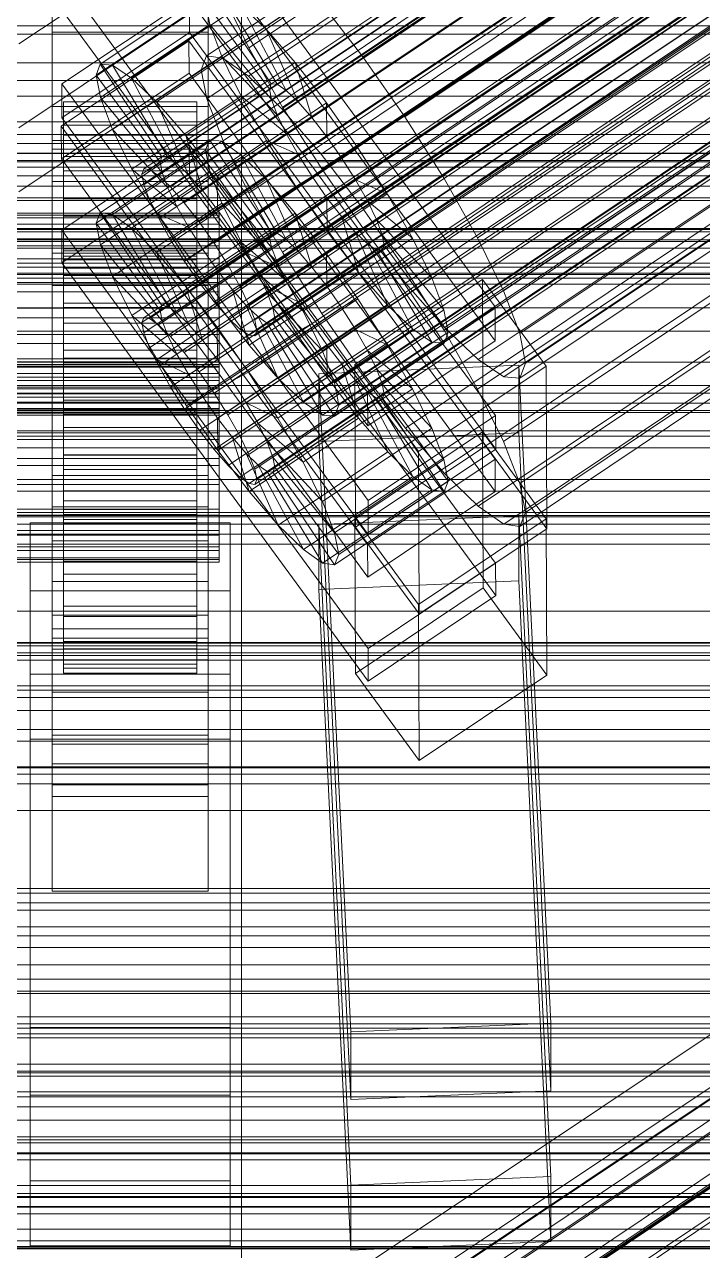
# Model space of a CAD drawing. Header units: millimetres. Extents: x -1970 to 59977, y -65068 to 6837.
# Drawn here: x 130.5 to 191.4, y -32932.8 to -32822.7 of the extents above; entities that cross this region are included whole.
import ezdxf

# ---------------------------------------------------------------- set-up
doc = ezdxf.new("R2010")
doc.units = ezdxf.units.MM
for name, color, linetype, lineweight in [('frontal_C01', 7, 'Continuous', 0), ('frontal_C01-mix', 7, 'Continuous', 0), ('frontal_C02', 7, 'Continuous', 0), ('frontal_C03', 7, 'Continuous', 0), ('frontal_C03-dry', 7, 'Continuous', 0), ('frontal_tolva', 7, 'Continuous', 0)]:
    doc.layers.add(name, color=color, linetype=linetype, lineweight=lineweight)

msp = doc.modelspace()

# ---------------------------------------------------------------- linework, layer by layer
at = {"layer": 'frontal_C01'}
for p, q in [((141.218, -32835.647), (355.017, -32692.969)), ((141.731, -32835.688), (355.53, -32693.01)), ((141.045, -32836.117), (354.844, -32693.439)), ((141.224, -32837.065), (355.022, -32694.387)), ((142.549, -32836.236), (356.348, -32693.558)), ((143.617, -32837.255), (357.415, -32694.577)), ((141.742, -32838.427), (355.541, -32695.749)), ((144.861, -32838.674), (358.659, -32695.996)), ((142.565, -32840.11), (356.363, -32697.432)), ((359.995, -32697.72), (146.196, -32840.398)), ((143.635, -32841.999), (357.434, -32699.322)), ((147.533, -32842.308), (361.332, -32699.631)), ((144.881, -32843.966), (358.68, -32701.289)), ((148.779, -32844.275), (362.578, -32701.598)), ((150.672, -32824.754), (334.981, -32701.756)), ((146.218, -32845.877), (360.017, -32703.199)), ((345.231, -32702.568), (160.922, -32825.566)), ((149.85, -32846.165), (363.648, -32703.487)), ((147.554, -32847.601), (361.352, -32704.923)), ((150.672, -32847.848), (364.471, -32705.17)), ((148.798, -32849.02), (362.596, -32706.342)), ((151.191, -32849.21), (364.989, -32706.532)), ((149.865, -32850.039), (363.664, -32707.361)), ((151.369, -32850.158), (365.168, -32707.48)), ((153.694, -32830.086), (338.003, -32707.088)), ((150.683, -32850.587), (364.482, -32707.909)), ((151.196, -32850.628), (364.995, -32707.95)), ((164.693, -32830.958), (349.002, -32707.96)), ((157.211, -32835.637), (341.52, -32712.639)), ((168.21, -32836.509), (352.519, -32713.511)), ((160.982, -32841.029), (345.291, -32718.031)), ((171.232, -32841.841), (355.541, -32718.843)), ((164.752, -32845.894), (349.061, -32722.895)), ((173.554, -32846.591), (357.863, -32723.593)), ((168.263, -32849.9), (352.572, -32726.902)), ((175.016, -32850.435), (359.326, -32727.437)), ((171.275, -32852.775), (355.584, -32729.777)), ((175.521, -32853.112), (359.83, -32730.113)), ((173.584, -32854.323), (357.893, -32731.324)), ((175.032, -32854.437), (359.341, -32731.439)), ((130, -32824.401), (228.298, -32758.802)), ((145.277, -32810.604), (172.809, -32848.048)), ((172.821, -32851.091), (145.289, -32813.648)), ((161.341, -32855.701), (133.809, -32818.257)), ((137.313, -32826.231), (147.143, -32819.671)), ((138.396, -32826.317), (148.226, -32819.757)), ((147.143, -32819.671), (152.686, -32827.994)), ((148.226, -32819.757), (153.199, -32828.034)), ((150.672, -32824.754), (148.35, -32820.004)), ((133, -32823.339), (133, -32820.295)), ((133, -32866.017), (133, -32820.295)), ((133.847, -32827.997), (145.315, -32820.344)), ((136.948, -32827.223), (146.777, -32820.663)), ((140.123, -32827.474), (149.953, -32820.915)), ((145.315, -32820.344), (145.327, -32823.388)), ((145.315, -32820.344), (172.847, -32857.788)), ((146.777, -32820.663), (152.513, -32828.464)), ((146.777, -32820.663), (147.155, -32822.665)), ((147, -32820.295), (147, -32823.339)), ((147, -32820.295), (147, -32866.017)), ((152.207, -32823.065), (149.953, -32820.915)), ((149.953, -32820.915), (154.017, -32828.583)), ((157.152, -32820.702), (160.922, -32825.566)), ((133.821, -32821.301), (161.353, -32858.745)), ((147, -32823.339), (133, -32823.339)), ((133, -32823.339), (133, -32869.061)), ((137.325, -32829.224), (147.155, -32822.665)), ((142.377, -32829.625), (152.207, -32823.065)), ((147, -32869.061), (147, -32823.339)), ((147.155, -32822.665), (152.692, -32829.412)), ((147.155, -32822.665), (148.249, -32825.54)), ((154.833, -32826.062), (152.207, -32823.065)), ((152.207, -32823.065), (155.085, -32829.602)), ((145.327, -32823.388), (133.859, -32831.041)), ((172.859, -32860.831), (145.327, -32823.388)), ((138.419, -32832.1), (148.249, -32825.54)), ((146.872, -32948.396), (331.181, -32825.398)), ((148.249, -32825.54), (153.21, -32830.774)), ((148.249, -32825.54), (149.985, -32829.093)), ((148.32, -32948.511), (332.629, -32825.513)), ((153.694, -32830.086), (150.672, -32824.754)), ((136.948, -32827.223), (137.313, -32826.231)), ((142.856, -32834.554), (137.313, -32826.231)), ((137.313, -32826.231), (138.396, -32826.317)), ((143.369, -32834.594), (138.396, -32826.317)), ((138.396, -32826.317), (140.123, -32827.474)), ((145.003, -32832.622), (154.833, -32826.062)), ((157.653, -32829.701), (154.833, -32826.062)), ((154.833, -32826.062), (156.329, -32831.021)), ((160.922, -32825.566), (164.693, -32830.958)), ((142.683, -32835.023), (136.948, -32827.223)), ((137.325, -32829.224), (136.948, -32827.223)), ((144.188, -32835.143), (140.123, -32827.474)), ((140.123, -32827.474), (142.377, -32829.625)), ((146.383, -32949.722), (330.692, -32826.724)), ((150.629, -32950.058), (334.938, -32827.06)), ((133.859, -32831.041), (133.847, -32827.997)), ((161.379, -32865.441), (133.847, -32827.997)), ((152.513, -32828.464), (142.683, -32835.023)), ((152.686, -32827.994), (142.856, -32834.554)), ((153.199, -32828.034), (143.369, -32834.594)), ((154.017, -32828.583), (144.188, -32835.143)), ((152.513, -32828.464), (152.686, -32827.994)), ((152.692, -32829.412), (152.513, -32828.464)), ((152.686, -32827.994), (153.199, -32828.034)), ((153.199, -32828.034), (154.017, -32828.583)), ((154.017, -32828.583), (155.085, -32829.602)), ((134, -32839.606), (134, -32829.617)), ((134, -32829.617), (134, -32830.03)), ((134, -32829.617), (146, -32829.617)), ((134, -32830.497), (134, -32829.617)), ((142.862, -32835.972), (137.325, -32829.224)), ((138.419, -32832.1), (137.325, -32829.224)), ((140.156, -32835.653), (149.985, -32829.093)), ((145.255, -32836.161), (142.377, -32829.625)), ((142.377, -32829.625), (145.003, -32832.622)), ((152.692, -32829.412), (142.862, -32835.972)), ((155.085, -32829.602), (145.255, -32836.161)), ((146, -32830.03), (146, -32829.617)), ((146, -32829.617), (146, -32839.606)), ((146, -32829.617), (146, -32830.497)), ((146.887, -32952.398), (331.197, -32829.4)), ((157.653, -32829.701), (147.823, -32836.261)), ((149.985, -32829.093), (154.033, -32832.457)), ((149.985, -32829.093), (152.246, -32833.082)), ((153.21, -32830.774), (152.692, -32829.412)), ((153.641, -32952.933), (337.95, -32829.935)), ((155.085, -32829.602), (156.329, -32831.021)), ((157.665, -32832.745), (157.653, -32829.701)), ((160.474, -32833.734), (157.653, -32829.701)), ((133, -32833.079), (133, -32830.035)), ((133, -32830.035), (147, -32830.035)), ((133, -32875.758), (133, -32830.035)), ((133.859, -32831.041), (161.391, -32868.485)), ((134, -32839.802), (134, -32830.03)), ((134, -32830.03), (134, -32831.709)), ((134, -32830.03), (146, -32830.03)), ((134, -32840.023), (134, -32830.497)), ((134, -32830.497), (146, -32830.497)), ((134, -32832.611), (134, -32830.497)), ((153.21, -32830.774), (143.38, -32837.334)), ((146, -32831.709), (146, -32830.03)), ((146, -32830.03), (146, -32839.802)), ((146, -32830.497), (146, -32840.023)), ((146, -32830.497), (146, -32832.611)), ((156.329, -32831.021), (146.499, -32837.581)), ((147, -32830.035), (147, -32833.079)), ((147, -32830.035), (147, -32875.758)), ((154.033, -32832.457), (153.21, -32830.774)), ((157.211, -32835.637), (153.694, -32830.086)), ((156.329, -32831.021), (157.665, -32832.745)), ((164.693, -32830.958), (168.21, -32836.509)), ((134, -32840.597), (134, -32831.709)), ((134, -32831.709), (134, -32834.538)), ((134, -32831.709), (146, -32831.709)), ((143.38, -32837.334), (138.419, -32832.1)), ((140.156, -32835.653), (138.419, -32832.1)), ((146, -32834.538), (146, -32831.709)), ((146, -32831.709), (146, -32840.597)), ((147, -32833.079), (133, -32833.079)), ((133, -32833.079), (133, -32878.801)), ((134, -32841.024), (134, -32832.611)), ((134, -32832.611), (146, -32832.611)), ((134, -32835.813), (134, -32832.611)), ((142.416, -32839.642), (152.246, -32833.082)), ((154.033, -32832.457), (144.203, -32839.017)), ((146.499, -32837.581), (145.003, -32832.622)), ((145.003, -32832.622), (147.823, -32836.261)), ((146, -32832.611), (146, -32841.024)), ((146, -32832.611), (146, -32835.813)), ((147, -32878.801), (147, -32833.079)), ((147.835, -32839.305), (157.665, -32832.745)), ((148.35, -32956.242), (332.659, -32833.244)), ((152.246, -32833.082), (155.103, -32834.346)), ((152.246, -32833.082), (154.877, -32837.234)), ((155.103, -32834.346), (154.033, -32832.457)), ((157.665, -32832.745), (159.001, -32834.655)), ((155.103, -32834.346), (145.274, -32840.906)), ((150.644, -32840.294), (160.474, -32833.734)), ((156.35, -32836.313), (155.103, -32834.346)), ((160.474, -32833.734), (159.001, -32834.655)), ((163.105, -32837.887), (160.474, -32833.734)), ((134, -32841.937), (134, -32834.538)), ((134, -32834.538), (134, -32838.325)), ((134, -32834.538), (146, -32834.538)), ((142.856, -32834.554), (142.683, -32835.023)), ((142.683, -32835.023), (142.862, -32835.972)), ((143.369, -32834.594), (142.856, -32834.554)), ((144.188, -32835.143), (143.369, -32834.594)), ((145.255, -32836.161), (144.188, -32835.143)), ((146, -32838.325), (146, -32834.538)), ((146, -32834.538), (146, -32841.937)), ((159.001, -32834.655), (149.171, -32841.215)), ((159.001, -32834.655), (160.247, -32836.622)), ((134, -32842.541), (134, -32835.813)), ((134, -32835.813), (146, -32835.813)), ((134, -32839.887), (134, -32835.813)), ((144.203, -32839.017), (140.156, -32835.653)), ((142.416, -32839.642), (140.156, -32835.653)), ((141.045, -32836.117), (141.218, -32835.647)), ((141.224, -32837.065), (141.045, -32836.117)), ((141.218, -32835.647), (141.731, -32835.688)), ((141.731, -32835.688), (142.549, -32836.236)), ((142.549, -32836.236), (143.617, -32837.255)), ((142.862, -32835.972), (143.38, -32837.334)), ((146.499, -32837.581), (145.255, -32836.161)), ((146, -32835.813), (146, -32842.541)), ((146, -32835.813), (146, -32839.887)), ((156.35, -32836.313), (146.52, -32842.873)), ((147.823, -32836.261), (147.835, -32839.305)), ((147.823, -32836.261), (150.644, -32840.294)), ((154.877, -32837.234), (156.35, -32836.313)), ((157.686, -32838.224), (156.35, -32836.313)), ((160.982, -32841.029), (157.211, -32835.637)), ((168.21, -32836.509), (171.232, -32841.841)), ((141.742, -32838.427), (141.224, -32837.065)), ((143.38, -32837.334), (144.203, -32839.017)), ((143.617, -32837.255), (144.861, -32838.674)), ((145.047, -32843.794), (154.877, -32837.234)), ((147.835, -32839.305), (146.499, -32837.581)), ((160.247, -32836.622), (150.417, -32843.182)), ((154.877, -32837.234), (157.698, -32841.267)), ((163.105, -32837.887), (160.247, -32836.622)), ((160.247, -32836.622), (161.318, -32838.512)), ((134, -32843.731), (134, -32838.325)), ((134, -32838.325), (134, -32842.812)), ((134, -32838.325), (146, -32838.325)), ((142.565, -32840.11), (141.742, -32838.427)), ((144.861, -32838.674), (146.196, -32840.398)), ((146, -32842.812), (146, -32838.325)), ((146, -32838.325), (146, -32843.731)), ((157.686, -32838.224), (147.856, -32844.784)), ((161.318, -32838.512), (151.488, -32845.071)), ((153.275, -32844.447), (163.105, -32837.887)), ((157.698, -32841.267), (157.686, -32838.224)), ((159.022, -32839.947), (157.686, -32838.224)), ((165.365, -32841.875), (161.318, -32838.512)), ((161.318, -32838.512), (162.14, -32840.195)), ((165.365, -32841.875), (163.105, -32837.887)), ((-148, -32839.606), (148, -32839.606)), ((-148, -32839.802), (148, -32839.802)), ((134, -32839.802), (134, -32839.606)), ((146, -32839.606), (134, -32839.606)), ((134, -32839.606), (134, -32840.023)), ((134, -32840.597), (134, -32839.802)), ((146, -32839.802), (134, -32839.802)), ((145.274, -32840.906), (142.416, -32839.642)), ((145.047, -32843.794), (142.416, -32839.642)), ((144.203, -32839.017), (145.274, -32840.906)), ((146, -32839.606), (146, -32839.802)), ((146, -32840.023), (146, -32839.606)), ((146, -32839.802), (146, -32840.597)), ((149.171, -32841.215), (147.835, -32839.305)), ((148, -32839.802), (148, -32839.606)), ((148, -32839.606), (148, -32840.023)), ((148, -32840.597), (148, -32839.802)), ((-148, -32840.023), (148, -32840.023)), ((-148, -32840.597), (148, -32840.597)), ((134, -32844.471), (134, -32839.887)), ((134, -32839.887), (146, -32839.887)), ((134, -32844.555), (134, -32839.887)), ((146, -32840.023), (134, -32840.023)), ((134, -32840.023), (134, -32841.024)), ((134, -32841.937), (134, -32840.597)), ((146, -32840.597), (134, -32840.597)), ((143.635, -32841.999), (142.565, -32840.11)), ((145.274, -32840.906), (146.52, -32842.873)), ((146, -32839.887), (146, -32844.471)), ((146, -32839.887), (146, -32844.555)), ((146, -32841.024), (146, -32840.023)), ((146, -32840.597), (146, -32841.937)), ((146.196, -32840.398), (147.533, -32842.308)), ((148, -32840.023), (148, -32841.024)), ((148, -32841.937), (148, -32840.597)), ((149.171, -32841.215), (150.644, -32840.294)), ((159.022, -32839.947), (149.192, -32846.507)), ((150.644, -32840.294), (153.275, -32844.447)), ((162.14, -32840.195), (152.311, -32846.755)), ((160.518, -32844.906), (159.022, -32839.947)), ((160.266, -32841.367), (159.022, -32839.947)), ((167.102, -32845.428), (162.14, -32840.195)), ((162.14, -32840.195), (162.659, -32841.557)), ((-148, -32841.024), (148, -32841.024)), ((-148, -32841.937), (148, -32841.937)), ((146, -32841.024), (134, -32841.024)), ((134, -32841.024), (134, -32842.541)), ((134, -32843.731), (134, -32841.937)), ((146, -32841.937), (134, -32841.937)), ((144.881, -32843.966), (143.635, -32841.999)), ((146, -32842.541), (146, -32841.024)), ((146, -32841.937), (146, -32843.731)), ((147.868, -32847.827), (157.698, -32841.267)), ((148, -32841.024), (148, -32842.541)), ((148, -32843.731), (148, -32841.937)), ((150.417, -32843.182), (149.171, -32841.215)), ((160.266, -32841.367), (150.436, -32847.927)), ((162.659, -32841.557), (152.829, -32848.117)), ((155.535, -32848.435), (165.365, -32841.875)), ((157.698, -32841.267), (160.518, -32844.906)), ((163.144, -32847.903), (160.266, -32841.367)), ((161.333, -32842.386), (160.266, -32841.367)), ((164.752, -32845.894), (160.982, -32841.029)), ((168.196, -32848.304), (162.659, -32841.557)), ((162.659, -32841.557), (162.837, -32842.505)), ((167.102, -32845.428), (165.365, -32841.875)), ((171.232, -32841.841), (173.554, -32846.591)), ((-148, -32842.541), (148, -32842.541)), ((146, -32842.541), (134, -32842.541)), ((134, -32842.541), (134, -32844.471)), ((134, -32842.812), (134, -32845.856)), ((146, -32842.812), (134, -32842.812)), ((134, -32842.812), (134, -32847.694)), ((146.52, -32842.873), (145.047, -32843.794)), ((146, -32844.471), (146, -32842.541)), ((146, -32845.856), (146, -32842.812)), ((146, -32847.694), (146, -32842.812)), ((146.52, -32842.873), (147.856, -32844.784)), ((147.533, -32842.308), (148.779, -32844.275)), ((148, -32842.541), (148, -32844.471)), ((151.488, -32845.071), (150.417, -32843.182)), ((150.417, -32843.182), (153.275, -32844.447)), ((161.333, -32842.386), (151.503, -32848.946)), ((162.151, -32842.934), (152.321, -32849.494)), ((162.664, -32842.975), (152.835, -32849.535)), ((162.837, -32842.505), (153.008, -32849.065)), ((165.397, -32850.054), (161.333, -32842.386)), ((162.151, -32842.934), (161.333, -32842.386)), ((167.125, -32851.212), (162.151, -32842.934)), ((162.664, -32842.975), (162.151, -32842.934)), ((162.837, -32842.505), (162.664, -32842.975)), ((168.208, -32851.297), (162.664, -32842.975)), ((168.573, -32850.306), (162.837, -32842.505)), ((-148, -32843.731), (148, -32843.731)), ((134, -32845.856), (134, -32843.731)), ((146, -32843.731), (134, -32843.731)), ((146.218, -32845.877), (144.881, -32843.966)), ((147.868, -32847.827), (145.047, -32843.794)), ((146, -32843.731), (146, -32845.856)), ((148, -32845.856), (148, -32843.731)), ((148.779, -32844.275), (149.85, -32846.165)), ((-148, -32844.471), (148, -32844.471)), ((146, -32844.471), (134, -32844.471)), ((134, -32844.471), (134, -32846.682)), ((134, -32846.682), (134, -32844.555)), ((134, -32844.555), (146, -32844.555)), ((134, -32849.497), (134, -32844.555)), ((146, -32846.682), (146, -32844.471)), ((146, -32844.555), (146, -32846.682)), ((146, -32844.555), (146, -32849.497)), ((147.856, -32844.784), (147.868, -32847.827)), ((147.856, -32844.784), (149.192, -32846.507)), ((148, -32844.471), (148, -32846.682)), ((150.688, -32851.466), (160.518, -32844.906)), ((152.311, -32846.755), (151.488, -32845.071)), ((151.488, -32845.071), (155.535, -32848.435)), ((153.275, -32844.447), (155.535, -32848.435)), ((160.518, -32844.906), (163.144, -32847.903)), ((148, -32845.856), (-148, -32845.856)), ((134, -32845.856), (146, -32845.856)), ((134, -32848.168), (134, -32845.856)), ((146, -32845.856), (146, -32848.168)), ((147.554, -32847.601), (146.218, -32845.877)), ((148, -32848.168), (148, -32845.856)), ((149.85, -32846.165), (150.672, -32847.848)), ((157.272, -32851.988), (167.102, -32845.428)), ((160.19, -32853.228), (171.658, -32845.574)), ((168.263, -32849.9), (164.752, -32845.894)), ((168.196, -32848.304), (167.102, -32845.428)), ((171.658, -32845.574), (171.715, -32860.184)), ((171.658, -32845.574), (177.394, -32853.375)), ((-148, -32846.682), (148, -32846.682)), ((146, -32846.682), (134, -32846.682)), ((134, -32846.682), (134, -32849.023)), ((146, -32849.023), (146, -32846.682)), ((148, -32846.682), (148, -32849.023)), ((149.192, -32846.507), (150.688, -32851.466)), ((149.192, -32846.507), (150.436, -32847.927)), ((152.829, -32848.117), (152.311, -32846.755)), ((152.311, -32846.755), (157.272, -32851.988)), ((173.554, -32846.591), (175.016, -32850.435)), ((-148, -32848.168), (148, -32848.168)), ((134, -32848.168), (134, -32847.694)), ((134, -32847.694), (134, -32852.636)), ((134, -32847.694), (146, -32847.694)), ((134, -32850.51), (134, -32848.168)), ((146, -32848.168), (134, -32848.168)), ((146, -32852.636), (146, -32847.694)), ((146, -32847.694), (146, -32848.168)), ((146, -32848.168), (146, -32850.51)), ((148.798, -32849.02), (147.554, -32847.601)), ((150.688, -32851.466), (147.868, -32847.827)), ((148, -32850.51), (148, -32848.168)), ((150.436, -32847.927), (153.314, -32854.463)), ((150.436, -32847.927), (151.503, -32848.946)), ((150.672, -32847.848), (151.191, -32849.21)), ((153.008, -32849.065), (152.829, -32848.117)), ((152.829, -32848.117), (158.366, -32854.864)), ((153.314, -32854.463), (163.144, -32847.903)), ((155.535, -32848.435), (157.272, -32851.988)), ((158.366, -32854.864), (168.196, -32848.304)), ((172.809, -32848.048), (161.341, -32855.701)), ((163.144, -32847.903), (165.397, -32850.054)), ((168.573, -32850.306), (168.196, -32848.304)), ((172.821, -32851.091), (172.809, -32848.048)), ((-148, -32849.023), (148, -32849.023)), ((134, -32849.023), (134, -32849.497)), ((146, -32849.023), (134, -32849.023)), ((134, -32849.023), (134, -32851.335)), ((134, -32849.497), (146, -32849.497)), ((134, -32854.379), (134, -32849.497)), ((146, -32849.497), (146, -32849.023)), ((146, -32851.335), (146, -32849.023)), ((146, -32849.497), (146, -32854.379)), ((148, -32849.023), (148, -32851.335)), ((149.865, -32850.039), (148.798, -32849.02)), ((151.191, -32849.21), (151.369, -32850.158)), ((151.503, -32848.946), (155.567, -32856.614)), ((151.503, -32848.946), (152.321, -32849.494)), ((152.321, -32849.494), (157.295, -32857.771)), ((152.321, -32849.494), (152.835, -32849.535)), ((152.835, -32849.535), (153.008, -32849.065)), ((152.835, -32849.535), (158.378, -32857.857)), ((153.008, -32849.065), (158.743, -32856.866)), ((-148, -32850.51), (148, -32850.51)), ((134, -32852.721), (134, -32850.51)), ((134, -32850.51), (134, -32852.636)), ((146, -32850.51), (134, -32850.51)), ((146, -32852.636), (146, -32850.51)), ((146, -32850.51), (146, -32852.721)), ((148, -32852.721), (148, -32850.51)), ((150.683, -32850.587), (149.865, -32850.039)), ((151.196, -32850.628), (150.683, -32850.587)), ((151.369, -32850.158), (151.196, -32850.628)), ((155.567, -32856.614), (165.397, -32850.054)), ((158.743, -32856.866), (168.573, -32850.306)), ((165.397, -32850.054), (167.125, -32851.212)), ((168.208, -32851.297), (168.573, -32850.306)), ((171.275, -32852.775), (168.263, -32849.9)), ((175.016, -32850.435), (175.521, -32853.112)), ((-148, -32851.335), (148, -32851.335)), ((134, -32851.335), (134, -32854.379)), ((146, -32851.335), (134, -32851.335)), ((134, -32851.335), (134, -32853.461)), ((146, -32854.379), (146, -32851.335)), ((146, -32853.461), (146, -32851.335)), ((148, -32851.335), (148, -32853.461)), ((153.314, -32854.463), (150.688, -32851.466)), ((157.272, -32851.988), (158.366, -32854.864)), ((157.295, -32857.771), (167.125, -32851.212)), ((158.378, -32857.857), (168.208, -32851.297)), ((161.353, -32858.745), (172.821, -32851.091)), ((167.125, -32851.212), (168.208, -32851.297)), ((-148, -32852.721), (148, -32852.721)), ((134, -32852.636), (134, -32857.304)), ((134, -32852.636), (146, -32852.636)), ((134, -32854.65), (134, -32852.721)), ((134, -32852.721), (134, -32857.304)), ((146, -32852.721), (134, -32852.721)), ((146, -32857.304), (146, -32852.636)), ((146, -32857.304), (146, -32852.721)), ((146, -32852.721), (146, -32854.65)), ((148, -32854.65), (148, -32852.721)), ((173.584, -32854.323), (171.275, -32852.775)), ((-148, -32853.461), (148, -32853.461)), ((134, -32853.461), (134, -32858.866)), ((146, -32853.461), (134, -32853.461)), ((134, -32853.461), (134, -32855.254)), ((146, -32858.866), (146, -32853.461)), ((146, -32855.254), (146, -32853.461)), ((148, -32853.461), (148, -32855.254)), ((156.962, -32854.057), (174.943, -32853.266)), ((156.962, -32860.146), (156.962, -32854.057)), ((159.83, -32913.199), (156.962, -32854.057)), ((160.247, -32867.838), (160.19, -32853.228)), ((165.926, -32861.028), (160.19, -32853.228)), ((177.394, -32853.375), (165.926, -32861.028)), ((174.943, -32853.266), (174.943, -32859.355)), ((174.943, -32853.266), (177.811, -32912.408)), ((175.521, -32853.112), (175.032, -32854.437)), ((177.451, -32867.985), (177.394, -32853.375)), ((-148, -32854.65), (148, -32854.65)), ((-148, -32855.254), (148, -32855.254)), ((134, -32854.379), (146, -32854.379)), ((134, -32858.866), (134, -32854.379)), ((134, -32856.167), (134, -32854.65)), ((134, -32854.65), (134, -32861.378)), ((146, -32854.65), (134, -32854.65)), ((134, -32855.254), (134, -32862.653)), ((146, -32855.254), (134, -32855.254)), ((134, -32855.254), (134, -32856.595)), ((146, -32854.379), (146, -32858.866)), ((146, -32861.378), (146, -32854.65)), ((146, -32854.65), (146, -32856.167)), ((146, -32862.653), (146, -32855.254)), ((146, -32856.595), (146, -32855.254)), ((148, -32856.167), (148, -32854.65)), ((148, -32855.254), (148, -32856.595)), ((155.567, -32856.614), (153.314, -32854.463)), ((158.366, -32854.864), (158.743, -32856.866)), ((175.032, -32854.437), (173.584, -32854.323)), ((-148, -32856.167), (148, -32856.167)), ((134, -32857.169), (134, -32856.167)), ((134, -32856.167), (134, -32864.581)), ((146, -32856.167), (134, -32856.167)), ((146, -32864.581), (146, -32856.167)), ((146, -32856.167), (146, -32857.169)), ((148, -32857.169), (148, -32856.167)), ((161.341, -32855.701), (161.353, -32858.745)), ((-148, -32856.595), (148, -32856.595)), ((-148, -32857.169), (148, -32857.169)), ((-148, -32857.39), (148, -32857.39)), ((134, -32856.595), (134, -32865.482)), ((146, -32856.595), (134, -32856.595)), ((134, -32856.595), (134, -32857.39)), ((134, -32857.585), (134, -32857.169)), ((134, -32857.169), (134, -32866.694)), ((146, -32857.169), (134, -32857.169)), ((134, -32857.304), (134, -32861.378)), ((134, -32857.304), (146, -32857.304)), ((134, -32857.39), (134, -32867.161)), ((146, -32857.39), (134, -32857.39)), ((134, -32857.39), (134, -32857.585)), ((146, -32865.482), (146, -32856.595)), ((146, -32857.39), (146, -32856.595)), ((146, -32866.694), (146, -32857.169)), ((146, -32857.169), (146, -32857.585)), ((146, -32861.378), (146, -32857.304)), ((146, -32867.161), (146, -32857.39)), ((146, -32857.585), (146, -32857.39)), ((148, -32856.595), (148, -32857.39)), ((148, -32857.585), (148, -32857.169)), ((148, -32857.39), (148, -32857.585)), ((157.295, -32857.771), (155.567, -32856.614)), ((158.743, -32856.866), (158.378, -32857.857)), ((-148, -32857.585), (148, -32857.585)), ((134, -32857.585), (134, -32867.574)), ((146, -32857.585), (134, -32857.585)), ((146, -32867.574), (146, -32857.585)), ((158.378, -32857.857), (157.295, -32857.771)), ((172.847, -32857.788), (161.379, -32865.441)), ((172.859, -32860.831), (172.847, -32857.788)), ((134, -32858.866), (146, -32858.866)), ((134, -32862.653), (134, -32858.866)), ((146, -32858.866), (146, -32862.653)), ((174.943, -32859.355), (156.962, -32860.146)), ((177.811, -32918.496), (174.943, -32859.355)), ((159.83, -32919.288), (156.962, -32860.146)), ((171.715, -32860.184), (160.247, -32867.838)), ((177.451, -32867.985), (171.715, -32860.184)), ((134, -32861.378), (134, -32864.581)), ((134, -32861.378), (146, -32861.378)), ((146, -32864.581), (146, -32861.378)), ((161.391, -32868.485), (172.859, -32860.831)), ((165.926, -32861.028), (165.983, -32875.638)), ((134, -32862.653), (146, -32862.653)), ((134, -32865.482), (134, -32862.653)), ((146, -32862.653), (146, -32865.482)), ((133, -32877.809), (133, -32863.199)), ((133, -32863.199), (147, -32863.199)), ((133, -32872.725), (133, -32863.199)), ((147, -32863.199), (147, -32877.809)), ((147, -32863.199), (147, -32872.725)), ((134, -32864.581), (134, -32866.694)), ((134, -32864.581), (146, -32864.581)), ((146, -32866.694), (146, -32864.581)), ((147, -32866.017), (133, -32866.017)), ((133, -32866.017), (133, -32869.061)), ((134, -32865.482), (146, -32865.482)), ((134, -32867.161), (134, -32865.482)), ((146, -32865.482), (146, -32867.161)), ((147, -32869.061), (147, -32866.017)), ((161.379, -32865.441), (161.391, -32868.485)), ((134, -32866.694), (134, -32867.574)), ((134, -32866.694), (146, -32866.694)), ((134, -32867.161), (146, -32867.161)), ((134, -32867.574), (134, -32867.161)), ((146, -32867.574), (146, -32866.694)), ((146, -32867.161), (146, -32867.574)), ((131, -32873.548), (131, -32867.461)), ((131, -32867.461), (149, -32867.461)), ((131, -32912.802), (131, -32867.461)), ((134, -32867.574), (146, -32867.574)), ((149, -32867.461), (149, -32873.548)), ((149, -32867.461), (149, -32912.802)), ((160.247, -32867.838), (165.983, -32875.638)), ((165.983, -32875.638), (177.451, -32867.985)), ((133, -32869.061), (147, -32869.061)), ((147, -32872.725), (133, -32872.725)), ((133, -32872.725), (133, -32887.335)), ((147, -32887.335), (147, -32872.725)), ((149, -32873.548), (131, -32873.548)), ((131, -32918.889), (131, -32873.548)), ((149, -32918.889), (149, -32873.548)), ((147, -32875.758), (133, -32875.758)), ((133, -32875.758), (133, -32878.801)), ((147, -32878.801), (147, -32875.758)), ((147, -32877.809), (133, -32877.809)), ((133, -32877.809), (133, -32887.335)), ((147, -32887.335), (147, -32877.809)), ((133, -32878.801), (147, -32878.801)), ((133, -32887.335), (147, -32887.335)), ((228.298, -32889.321), (130, -32954.92)), ((130, -32960.639), (228.298, -32895.04)), ((-425, -32907.162), (425, -32907.162)), ((177.811, -32912.408), (159.83, -32913.199)), ((177.811, -32918.496), (177.811, -32912.408)), ((149, -32912.802), (131, -32912.802)), ((131, -32912.802), (131, -32918.889)), ((149, -32918.889), (149, -32912.802)), ((159.83, -32913.199), (159.83, -32919.288)), ((-450, -32916.727), (450, -32916.727)), ((425, -32918.593), (-425, -32918.593)), ((131, -32918.889), (149, -32918.889)), ((159.83, -32919.288), (177.811, -32918.496)), ((425, -32922.624), (-425, -32922.624)), ((450, -32928.902), (-450, -32928.902))]:
    msp.add_line(p, q, dxfattribs=at)
at = {"layer": 'frontal_C01-mix'}
msp.add_line((150, -32744.944), (150, -33000), dxfattribs=at)
at = {"layer": 'frontal_C02'}
for p, q in [((146.872, -32825.491), (331.181, -32702.007)), ((146.383, -32826.734), (330.692, -32703.25)), ((148.32, -32825.688), (332.629, -32702.204)), ((150.629, -32827.311), (334.938, -32703.827)), ((141.045, -32849.457), (354.844, -32706.216)), ((141.218, -32849.017), (355.017, -32705.775)), ((141.731, -32849.086), (355.53, -32705.845)), ((142.549, -32849.662), (356.348, -32706.42)), ((146.887, -32829.333), (331.197, -32705.849)), ((141.224, -32850.378), (355.022, -32707.137)), ((143.617, -32850.704), (357.415, -32707.462)), ((153.641, -32830.252), (337.95, -32706.768)), ((141.742, -32851.717), (355.541, -32708.475)), ((144.861, -32852.141), (358.659, -32708.899)), ((148.35, -32833.111), (332.659, -32709.627)), ((142.565, -32853.382), (356.363, -32710.14)), ((359.995, -32710.634), (146.196, -32853.875)), ((157.152, -32834.308), (341.461, -32710.824)), ((143.635, -32855.26), (357.434, -32712.018)), ((147.533, -32855.789), (361.332, -32712.548)), ((144.881, -32857.222), (358.68, -32713.981)), ((148.779, -32857.752), (362.578, -32714.511)), ((150.672, -32837.81), (334.981, -32714.326)), ((146.218, -32859.136), (360.017, -32715.895)), ((149.85, -32859.63), (363.648, -32716.389)), ((345.231, -32715.72), (160.922, -32839.204)), ((147.554, -32860.871), (361.352, -32717.63)), ((150.672, -32861.295), (364.471, -32718.054)), ((148.798, -32862.308), (362.596, -32719.067)), ((151.191, -32862.634), (364.989, -32719.392)), ((153.694, -32843.11), (338.003, -32719.626)), ((149.865, -32863.35), (363.664, -32720.109)), ((150.683, -32863.925), (364.482, -32720.684)), ((151.196, -32863.995), (364.995, -32720.754)), ((151.369, -32863.555), (365.168, -32720.313)), ((164.693, -32844.605), (349.002, -32721.121)), ((157.211, -32848.649), (341.52, -32725.165)), ((168.21, -32850.145), (352.519, -32726.661)), ((160.982, -32854.051), (345.291, -32730.567)), ((171.232, -32855.444), (355.541, -32731.96)), ((164.752, -32858.946), (349.061, -32735.462)), ((173.554, -32860.143), (357.863, -32736.659)), ((168.263, -32863.003), (352.572, -32739.519)), ((175.016, -32863.921), (359.326, -32740.437)), ((171.275, -32865.943), (355.584, -32742.459)), ((175.521, -32866.52), (359.83, -32743.036)), ((173.584, -32867.567), (357.893, -32744.083)), ((175.032, -32867.764), (359.341, -32744.28)), ((228.298, -32766.096), (130, -32831.954)), ((130, -32837.695), (228.298, -32771.837)), ((342.5, -32822.783), (-342.5, -32822.783)), ((133.809, -32831.806), (145.277, -32824.123)), ((145.277, -32824.123), (145.289, -32827.045)), ((145.277, -32824.123), (172.809, -32861.716)), ((146.383, -32826.734), (146.872, -32825.491)), ((146.872, -32825.491), (148.32, -32825.688)), ((148.32, -32825.688), (150.629, -32827.311)), ((145.289, -32827.045), (133.821, -32834.729)), ((172.821, -32864.638), (145.289, -32827.045)), ((146.887, -32829.333), (146.383, -32826.734)), ((150.629, -32827.311), (153.641, -32830.252)), ((342.5, -32829.107), (-342.5, -32829.107)), ((148.35, -32833.111), (146.887, -32829.333)), ((153.641, -32830.252), (157.152, -32834.308)), ((133.821, -32834.729), (133.809, -32831.806)), ((161.341, -32869.399), (133.809, -32831.806)), ((137.313, -32839.597), (147.143, -32833.012)), ((138.396, -32839.745), (148.226, -32833.159)), ((147.143, -32833.012), (146.777, -32833.942)), ((146.872, -32956.276), (331.181, -32832.792)), ((148.226, -32833.159), (147.143, -32833.012)), ((147.143, -32833.012), (152.686, -32841.333)), ((149.953, -32834.374), (148.226, -32833.159)), ((148.226, -32833.159), (153.199, -32841.403)), ((148.32, -32956.473), (332.629, -32832.989)), ((150.672, -32837.81), (148.35, -32833.111)), ((342.5, -32834.264), (-342.5, -32834.264)), ((133, -32836.775), (133, -32833.853)), ((133, -32833.853), (147, -32833.853)), ((133, -32879.757), (133, -32833.853)), ((133.847, -32841.159), (145.315, -32833.475)), ((136.948, -32840.528), (146.777, -32833.942)), ((140.123, -32840.96), (149.953, -32834.374)), ((145.315, -32833.475), (145.327, -32836.398)), ((145.315, -32833.475), (172.847, -32871.068)), ((146.383, -32957.519), (330.692, -32834.035)), ((146.777, -32833.942), (152.513, -32841.774)), ((146.777, -32833.942), (147.155, -32835.886)), ((147, -32833.853), (147, -32836.775)), ((147, -32833.853), (147, -32879.757)), ((152.207, -32836.573), (149.953, -32834.374)), ((149.953, -32834.374), (154.017, -32841.978)), ((157.152, -32834.308), (160.922, -32839.204)), ((133.821, -32834.729), (161.353, -32872.322)), ((150.629, -32958.097), (334.938, -32834.613)), ((145.327, -32836.398), (133.859, -32844.081)), ((137.325, -32842.472), (147.155, -32835.886)), ((142.377, -32843.159), (152.207, -32836.573)), ((172.859, -32873.991), (145.327, -32836.398)), ((147.155, -32835.886), (152.692, -32842.695)), ((147.155, -32835.886), (148.249, -32838.712)), ((154.833, -32839.607), (152.207, -32836.573)), ((152.207, -32836.573), (155.085, -32843.02)), ((147, -32836.775), (133, -32836.775)), ((133, -32836.775), (133, -32882.68)), ((146.887, -32960.119), (331.197, -32836.635)), ((147, -32882.68), (147, -32836.775)), ((342.5, -32838.489), (-342.5, -32838.489)), ((138.419, -32845.298), (148.249, -32838.712)), ((148.249, -32838.712), (153.21, -32844.033)), ((148.249, -32838.712), (149.985, -32842.227)), ((153.694, -32843.11), (150.672, -32837.81)), ((136.948, -32840.528), (137.313, -32839.597)), ((142.856, -32847.919), (137.313, -32839.597)), ((137.313, -32839.597), (138.396, -32839.745)), ((143.369, -32847.989), (138.396, -32839.745)), ((138.396, -32839.745), (140.123, -32840.96)), ((145.003, -32846.193), (154.833, -32839.607)), ((157.653, -32843.269), (154.833, -32839.607)), ((154.833, -32839.607), (156.329, -32844.457)), ((160.922, -32839.204), (164.693, -32844.605)), ((142.683, -32848.36), (136.948, -32840.528)), ((137.325, -32842.472), (136.948, -32840.528)), ((144.188, -32848.564), (140.123, -32840.96)), ((140.123, -32840.96), (142.377, -32843.159)), ((342.5, -32841.28), (-342.5, -32841.28)), ((133.859, -32844.081), (133.847, -32841.159)), ((161.379, -32878.752), (133.847, -32841.159)), ((152.513, -32841.774), (142.683, -32848.36)), ((152.686, -32841.333), (142.856, -32847.919)), ((153.199, -32841.403), (143.369, -32847.989)), ((154.017, -32841.978), (144.188, -32848.564)), ((152.513, -32841.774), (152.686, -32841.333)), ((152.692, -32842.695), (152.513, -32841.774)), ((152.686, -32841.333), (153.199, -32841.403)), ((153.199, -32841.403), (154.017, -32841.978)), ((154.017, -32841.978), (155.085, -32843.02)), ((342.5, -32842.764), (-342.5, -32842.764)), ((134, -32852.992), (134, -32842.998)), ((134, -32842.998), (134, -32843.474)), ((134, -32842.998), (146, -32842.998)), ((134, -32843.816), (134, -32842.998)), ((142.862, -32849.281), (137.325, -32842.472)), ((138.419, -32845.298), (137.325, -32842.472)), ((140.156, -32848.813), (149.985, -32842.227)), ((145.255, -32849.606), (142.377, -32843.159)), ((142.377, -32843.159), (145.003, -32846.193)), ((152.692, -32842.695), (142.862, -32849.281)), ((155.085, -32843.02), (145.255, -32849.606)), ((146, -32843.474), (146, -32842.998)), ((146, -32842.998), (146, -32852.992)), ((146, -32842.998), (146, -32843.816)), ((149.985, -32842.227), (154.033, -32845.698)), ((149.985, -32842.227), (152.246, -32846.191)), ((153.21, -32844.033), (152.692, -32842.695)), ((157.211, -32848.649), (153.694, -32843.11)), ((155.085, -32843.02), (156.329, -32844.457)), ((133, -32846.128), (133, -32843.205)), ((133, -32843.205), (147, -32843.205)), ((133, -32889.11), (133, -32843.205)), ((133.859, -32844.081), (161.391, -32881.674)), ((134, -32853.217), (134, -32843.474)), ((134, -32843.474), (134, -32845.211)), ((134, -32843.474), (146, -32843.474)), ((134, -32853.379), (134, -32843.816)), ((134, -32843.816), (146, -32843.816)), ((134, -32845.872), (134, -32843.816)), ((153.21, -32844.033), (143.38, -32850.619)), ((146, -32845.211), (146, -32843.474)), ((146, -32843.474), (146, -32853.217)), ((146, -32843.816), (146, -32853.379)), ((146, -32843.816), (146, -32845.872)), ((147, -32843.205), (147, -32846.128)), ((147, -32843.205), (147, -32889.11)), ((157.653, -32843.269), (147.823, -32849.855)), ((154.033, -32845.698), (153.21, -32844.033)), ((157.665, -32846.192), (157.653, -32843.269)), ((160.474, -32847.31), (157.653, -32843.269)), ((134, -32854.04), (134, -32845.211)), ((134, -32845.211), (134, -32848.092)), ((134, -32845.211), (146, -32845.211)), ((143.38, -32850.619), (138.419, -32845.298)), ((140.156, -32848.813), (138.419, -32845.298)), ((146, -32848.092), (146, -32845.211)), ((146, -32845.211), (146, -32854.04)), ((156.329, -32844.457), (146.499, -32851.043)), ((156.329, -32844.457), (157.665, -32846.192)), ((164.693, -32844.605), (168.21, -32850.145)), ((300, -32845.45), (-300, -32845.45)), ((147, -32846.128), (133, -32846.128)), ((133, -32846.128), (133, -32892.032)), ((134, -32854.353), (134, -32845.872)), ((134, -32845.872), (146, -32845.872)), ((134, -32849.027), (134, -32845.872)), ((142.416, -32852.777), (152.246, -32846.191)), ((154.033, -32845.698), (144.203, -32852.284)), ((146.499, -32851.043), (145.003, -32846.193)), ((145.003, -32846.193), (147.823, -32849.855)), ((146, -32845.872), (146, -32854.353)), ((146, -32845.872), (146, -32849.027)), ((147, -32892.032), (147, -32846.128)), ((147.835, -32852.778), (157.665, -32846.192)), ((152.246, -32846.191), (155.103, -32847.576)), ((152.246, -32846.191), (154.877, -32850.335)), ((155.103, -32847.576), (154.033, -32845.698)), ((157.665, -32846.192), (159.001, -32848.106)), ((155.103, -32847.576), (145.274, -32854.162)), ((150.644, -32853.896), (160.474, -32847.31)), ((156.35, -32849.539), (155.103, -32847.576)), ((160.474, -32847.31), (159.001, -32848.106)), ((163.105, -32851.454), (160.474, -32847.31)), ((134, -32855.405), (134, -32848.092)), ((134, -32848.092), (134, -32851.919)), ((134, -32848.092), (146, -32848.092)), ((142.856, -32847.919), (142.683, -32848.36)), ((142.683, -32848.36), (142.862, -32849.281)), ((143.369, -32847.989), (142.856, -32847.919)), ((144.188, -32848.564), (143.369, -32847.989)), ((145.255, -32849.606), (144.188, -32848.564)), ((146, -32851.919), (146, -32848.092)), ((146, -32848.092), (146, -32855.405)), ((159.001, -32848.106), (149.171, -32854.692)), ((160.982, -32854.051), (157.211, -32848.649)), ((159.001, -32848.106), (160.247, -32850.069)), ((134, -32855.847), (134, -32849.027)), ((134, -32849.027), (146, -32849.027)), ((134, -32853.064), (134, -32849.027)), ((144.203, -32852.284), (140.156, -32848.813)), ((142.416, -32852.777), (140.156, -32848.813)), ((141.045, -32849.457), (141.218, -32849.017)), ((141.224, -32850.378), (141.045, -32849.457)), ((141.218, -32849.017), (141.731, -32849.086)), ((141.731, -32849.086), (142.549, -32849.662)), ((142.549, -32849.662), (143.617, -32850.704)), ((142.862, -32849.281), (143.38, -32850.619)), ((146.499, -32851.043), (145.255, -32849.606)), ((146, -32849.027), (146, -32855.847)), ((146, -32849.027), (146, -32853.064)), ((156.35, -32849.539), (146.52, -32856.125)), ((154.877, -32850.335), (156.35, -32849.539)), ((157.686, -32851.453), (156.35, -32849.539)), ((141.742, -32851.717), (141.224, -32850.378)), ((143.38, -32850.619), (144.203, -32852.284)), ((143.617, -32850.704), (144.861, -32852.141)), ((145.047, -32856.921), (154.877, -32850.335)), ((147.823, -32849.855), (147.835, -32852.778)), ((147.823, -32849.855), (150.644, -32853.896)), ((160.247, -32850.069), (150.417, -32856.655)), ((154.877, -32850.335), (157.698, -32854.375)), ((163.105, -32851.454), (160.247, -32850.069)), ((160.247, -32850.069), (161.318, -32851.947)), ((168.21, -32850.145), (171.232, -32855.444)), ((134, -32857.218), (134, -32851.919)), ((134, -32851.919), (134, -32856.433)), ((134, -32851.919), (146, -32851.919)), ((142.565, -32853.382), (141.742, -32851.717)), ((146, -32856.433), (146, -32851.919)), ((146, -32851.919), (146, -32857.218)), ((147.835, -32852.778), (146.499, -32851.043)), ((157.686, -32851.453), (147.856, -32858.039)), ((161.318, -32851.947), (151.488, -32858.532)), ((153.275, -32858.039), (163.105, -32851.454)), ((157.698, -32854.375), (157.686, -32851.453)), ((159.022, -32853.187), (157.686, -32851.453)), ((165.365, -32855.418), (161.318, -32851.947)), ((161.318, -32851.947), (162.14, -32853.612)), ((165.365, -32855.418), (163.105, -32851.454)), ((-148, -32852.992), (148, -32852.992)), ((134, -32853.217), (134, -32852.992)), ((146, -32852.992), (134, -32852.992)), ((134, -32852.992), (134, -32853.379)), ((134, -32857.76), (134, -32853.064)), ((134, -32853.064), (146, -32853.064)), ((134, -32857.71), (134, -32853.064)), ((145.274, -32854.162), (142.416, -32852.777)), ((145.047, -32856.921), (142.416, -32852.777)), ((144.203, -32852.284), (145.274, -32854.162)), ((144.861, -32852.141), (146.196, -32853.875)), ((146, -32852.992), (146, -32853.217)), ((146, -32853.379), (146, -32852.992)), ((146, -32853.064), (146, -32857.76)), ((146, -32853.064), (146, -32857.71)), ((149.171, -32854.692), (147.835, -32852.778)), ((148, -32853.217), (148, -32852.992)), ((148, -32852.992), (148, -32853.379)), ((-148, -32853.217), (148, -32853.217)), ((-148, -32853.379), (148, -32853.379)), ((-148, -32854.04), (148, -32854.04)), ((134, -32854.04), (134, -32853.217)), ((146, -32853.217), (134, -32853.217)), ((146, -32853.379), (134, -32853.379)), ((134, -32853.379), (134, -32854.353)), ((134, -32855.405), (134, -32854.04)), ((146, -32854.04), (134, -32854.04)), ((143.635, -32855.26), (142.565, -32853.382)), ((145.274, -32854.162), (146.52, -32856.125)), ((146, -32853.217), (146, -32854.04)), ((146, -32854.353), (146, -32853.379)), ((146, -32854.04), (146, -32855.405)), ((146.196, -32853.875), (147.533, -32855.789)), ((148, -32854.04), (148, -32853.217)), ((148, -32853.379), (148, -32854.353)), ((148, -32855.405), (148, -32854.04)), ((149.171, -32854.692), (150.644, -32853.896)), ((159.022, -32853.187), (149.192, -32859.773)), ((150.644, -32853.896), (153.275, -32858.039)), ((162.14, -32853.612), (152.311, -32860.197)), ((160.518, -32858.038), (159.022, -32853.187)), ((160.266, -32854.625), (159.022, -32853.187)), ((164.752, -32858.946), (160.982, -32854.051)), ((167.102, -32858.933), (162.14, -32853.612)), ((162.14, -32853.612), (162.659, -32854.95)), ((-148, -32854.353), (148, -32854.353)), ((146, -32854.353), (134, -32854.353)), ((134, -32854.353), (134, -32855.847)), ((144.881, -32857.222), (143.635, -32855.26)), ((146, -32855.847), (146, -32854.353)), ((147.868, -32860.961), (157.698, -32854.375)), ((148, -32854.353), (148, -32855.847)), ((150.417, -32856.655), (149.171, -32854.692)), ((160.266, -32854.625), (150.436, -32861.211)), ((162.659, -32854.95), (152.829, -32861.536)), ((157.698, -32854.375), (160.518, -32858.038)), ((163.144, -32861.072), (160.266, -32854.625)), ((161.333, -32855.667), (160.266, -32854.625)), ((168.196, -32861.759), (162.659, -32854.95)), ((162.659, -32854.95), (162.837, -32855.871)), ((-148, -32855.405), (148, -32855.405)), ((-148, -32855.847), (148, -32855.847)), ((134, -32857.218), (134, -32855.405)), ((146, -32855.405), (134, -32855.405)), ((146, -32855.847), (134, -32855.847)), ((134, -32855.847), (134, -32857.76)), ((146.52, -32856.125), (145.047, -32856.921)), ((146, -32855.405), (146, -32857.218)), ((146, -32857.76), (146, -32855.847)), ((146.52, -32856.125), (147.856, -32858.039)), ((147.533, -32855.789), (148.779, -32857.752)), ((148, -32857.218), (148, -32855.405)), ((148, -32855.847), (148, -32857.76)), ((161.333, -32855.667), (151.503, -32862.252)), ((162.151, -32856.242), (152.321, -32862.828)), ((162.664, -32856.312), (152.835, -32862.898)), ((162.837, -32855.871), (153.008, -32862.457)), ((155.535, -32862.004), (165.365, -32855.418)), ((165.397, -32863.271), (161.333, -32855.667)), ((162.151, -32856.242), (161.333, -32855.667)), ((167.125, -32864.486), (162.151, -32856.242)), ((162.664, -32856.312), (162.151, -32856.242)), ((162.837, -32855.871), (162.664, -32856.312)), ((168.208, -32864.633), (162.664, -32856.312)), ((168.573, -32863.703), (162.837, -32855.871)), ((167.102, -32858.933), (165.365, -32855.418)), ((171.232, -32855.444), (173.554, -32860.143)), ((-148, -32857.218), (148, -32857.218)), ((134, -32856.433), (134, -32859.356)), ((146, -32856.433), (134, -32856.433)), ((134, -32856.433), (134, -32861.325)), ((134, -32859.356), (134, -32857.218)), ((146, -32857.218), (134, -32857.218)), ((146.218, -32859.136), (144.881, -32857.222)), ((147.868, -32860.961), (145.047, -32856.921)), ((146, -32859.356), (146, -32856.433)), ((146, -32861.325), (146, -32856.433)), ((146, -32857.218), (146, -32859.356)), ((148, -32859.356), (148, -32857.218)), ((151.488, -32858.532), (150.417, -32856.655)), ((150.417, -32856.655), (153.275, -32858.039)), ((300, -32857.547), (-300, -32857.547)), ((-148, -32857.76), (148, -32857.76)), ((134, -32859.961), (134, -32857.71)), ((134, -32857.71), (146, -32857.71)), ((134, -32862.647), (134, -32857.71)), ((146, -32857.76), (134, -32857.76)), ((134, -32857.76), (134, -32859.961)), ((146, -32857.71), (146, -32859.961)), ((146, -32857.71), (146, -32862.647)), ((146, -32859.961), (146, -32857.76)), ((147.856, -32858.039), (147.868, -32860.961)), ((147.856, -32858.039), (149.192, -32859.773)), ((148, -32857.76), (148, -32859.961)), ((148.779, -32857.752), (149.85, -32859.63)), ((150.688, -32864.623), (160.518, -32858.038)), ((152.311, -32860.197), (151.488, -32858.532)), ((151.488, -32858.532), (155.535, -32862.004)), ((153.275, -32858.039), (155.535, -32862.004)), ((160.518, -32858.038), (163.144, -32861.072)), ((148, -32859.356), (-148, -32859.356)), ((134, -32859.356), (146, -32859.356)), ((134, -32861.673), (134, -32859.356)), ((146, -32859.356), (146, -32861.673)), ((147.554, -32860.871), (146.218, -32859.136)), ((148, -32861.673), (148, -32859.356)), ((149.85, -32859.63), (150.672, -32861.295)), ((157.272, -32865.519), (167.102, -32858.933)), ((160.19, -32866.956), (171.658, -32859.272)), ((168.263, -32863.003), (164.752, -32858.946)), ((168.196, -32861.759), (167.102, -32858.933)), ((171.658, -32859.272), (171.715, -32873.301)), ((171.658, -32859.272), (177.394, -32867.104)), ((-148, -32859.961), (148, -32859.961)), ((146, -32859.961), (134, -32859.961)), ((134, -32859.961), (134, -32862.299)), ((146, -32862.299), (146, -32859.961)), ((148, -32859.961), (148, -32862.299)), ((149.192, -32859.773), (150.688, -32864.623)), ((149.192, -32859.773), (150.436, -32861.211)), ((152.829, -32861.536), (152.311, -32860.197)), ((152.311, -32860.197), (157.272, -32865.519)), ((173.554, -32860.143), (175.016, -32863.921)), ((-148, -32861.673), (148, -32861.673)), ((134, -32861.673), (134, -32861.325)), ((134, -32861.325), (134, -32866.262)), ((134, -32861.325), (146, -32861.325)), ((134, -32864.012), (134, -32861.673)), ((146, -32861.673), (134, -32861.673)), ((146, -32866.262), (146, -32861.325)), ((146, -32861.325), (146, -32861.673)), ((146, -32861.673), (146, -32864.012)), ((148.798, -32862.308), (147.554, -32860.871)), ((150.688, -32864.623), (147.868, -32860.961)), ((148, -32864.012), (148, -32861.673)), ((150.436, -32861.211), (153.314, -32867.658)), ((150.436, -32861.211), (151.503, -32862.252)), ((150.672, -32861.295), (151.191, -32862.634)), ((153.008, -32862.457), (152.829, -32861.536)), ((152.829, -32861.536), (158.366, -32868.344)), ((153.314, -32867.658), (163.144, -32861.072)), ((158.366, -32868.344), (168.196, -32861.759)), ((172.809, -32861.716), (161.341, -32869.399)), ((163.144, -32861.072), (165.397, -32863.271)), ((168.573, -32863.703), (168.196, -32861.759)), ((172.821, -32864.638), (172.809, -32861.716)), ((-148, -32862.299), (148, -32862.299)), ((134, -32862.299), (134, -32862.647)), ((146, -32862.299), (134, -32862.299)), ((134, -32862.299), (134, -32864.617)), ((134, -32862.647), (146, -32862.647)), ((134, -32867.539), (134, -32862.647)), ((146, -32862.647), (146, -32862.299)), ((146, -32864.617), (146, -32862.299)), ((146, -32862.647), (146, -32867.539)), ((148, -32862.299), (148, -32864.617)), ((149.865, -32863.35), (148.798, -32862.308)), ((151.191, -32862.634), (151.369, -32863.555)), ((151.503, -32862.252), (155.567, -32869.857)), ((151.503, -32862.252), (152.321, -32862.828)), ((152.321, -32862.828), (157.295, -32871.072)), ((152.321, -32862.828), (152.835, -32862.898)), ((152.835, -32862.898), (153.008, -32862.457)), ((152.835, -32862.898), (158.378, -32871.219)), ((153.008, -32862.457), (158.743, -32870.289)), ((155.535, -32862.004), (157.272, -32865.519)), ((171.275, -32865.943), (168.263, -32863.003)), ((-148, -32864.012), (148, -32864.012)), ((134, -32866.212), (134, -32864.012)), ((134, -32864.012), (134, -32866.262)), ((146, -32864.012), (134, -32864.012)), ((146, -32866.262), (146, -32864.012)), ((146, -32864.012), (146, -32866.212)), ((148, -32866.212), (148, -32864.012)), ((150.683, -32863.925), (149.865, -32863.35)), ((151.196, -32863.995), (150.683, -32863.925)), ((151.369, -32863.555), (151.196, -32863.995)), ((155.567, -32869.857), (165.397, -32863.271)), ((158.743, -32870.289), (168.573, -32863.703)), ((165.397, -32863.271), (167.125, -32864.486)), ((168.208, -32864.633), (168.573, -32863.703)), ((175.016, -32863.921), (175.521, -32866.52)), ((-148, -32864.617), (148, -32864.617)), ((134, -32864.617), (134, -32867.539)), ((146, -32864.617), (134, -32864.617)), ((134, -32864.617), (134, -32866.755)), ((146, -32867.539), (146, -32864.617)), ((146, -32866.755), (146, -32864.617)), ((148, -32864.617), (148, -32866.755)), ((153.314, -32867.658), (150.688, -32864.623)), ((157.295, -32871.072), (167.125, -32864.486)), ((158.378, -32871.219), (168.208, -32864.633)), ((161.353, -32872.322), (172.821, -32864.638)), ((167.125, -32864.486), (168.208, -32864.633)), ((-148, -32866.212), (148, -32866.212)), ((134, -32868.125), (134, -32866.212)), ((134, -32866.212), (134, -32870.908)), ((146, -32866.212), (134, -32866.212)), ((134, -32866.262), (134, -32870.908)), ((134, -32866.262), (146, -32866.262)), ((146, -32870.908), (146, -32866.212)), ((146, -32866.212), (146, -32868.125)), ((146, -32870.908), (146, -32866.262)), ((148, -32868.125), (148, -32866.212)), ((157.272, -32865.519), (158.366, -32868.344)), ((173.584, -32867.567), (171.275, -32865.943)), ((-148, -32866.755), (148, -32866.755)), ((134, -32866.755), (134, -32872.053)), ((146, -32866.755), (134, -32866.755)), ((134, -32866.755), (134, -32868.568)), ((146, -32872.053), (146, -32866.755)), ((146, -32868.568), (146, -32866.755)), ((148, -32866.755), (148, -32868.568)), ((156.962, -32867.603), (174.943, -32866.808)), ((160.247, -32880.985), (160.19, -32866.956)), ((165.926, -32874.788), (160.19, -32866.956)), ((177.394, -32867.104), (165.926, -32874.788)), ((174.943, -32866.808), (174.943, -32872.655)), ((174.943, -32866.808), (177.811, -32926.185)), ((175.521, -32866.52), (175.032, -32867.764)), ((177.451, -32881.133), (177.394, -32867.104)), ((-148, -32868.125), (148, -32868.125)), ((134, -32867.539), (146, -32867.539)), ((134, -32872.053), (134, -32867.539)), ((134, -32869.619), (134, -32868.125)), ((134, -32868.125), (134, -32874.946)), ((146, -32868.125), (134, -32868.125)), ((146, -32867.539), (146, -32872.053)), ((146, -32874.946), (146, -32868.125)), ((146, -32868.125), (146, -32869.619)), ((148, -32869.619), (148, -32868.125)), ((155.567, -32869.857), (153.314, -32867.658)), ((156.962, -32873.449), (156.962, -32867.603)), ((159.83, -32926.979), (156.962, -32867.603)), ((158.366, -32868.344), (158.743, -32870.289)), ((175.032, -32867.764), (173.584, -32867.567)), ((-148, -32868.568), (148, -32868.568)), ((-148, -32869.619), (148, -32869.619)), ((134, -32868.568), (134, -32875.88)), ((146, -32868.568), (134, -32868.568)), ((134, -32868.568), (134, -32869.932)), ((134, -32870.593), (134, -32869.619)), ((134, -32869.619), (134, -32878.1)), ((146, -32869.619), (134, -32869.619)), ((146, -32875.88), (146, -32868.568)), ((146, -32869.932), (146, -32868.568)), ((146, -32878.1), (146, -32869.619)), ((146, -32869.619), (146, -32870.593)), ((148, -32868.568), (148, -32869.932)), ((148, -32870.593), (148, -32869.619)), ((161.341, -32869.399), (161.353, -32872.322)), ((-148, -32869.932), (148, -32869.932)), ((-148, -32870.593), (148, -32870.593)), ((134, -32869.932), (134, -32878.761)), ((146, -32869.932), (134, -32869.932)), ((134, -32869.932), (134, -32870.755)), ((134, -32870.981), (134, -32870.593)), ((134, -32870.593), (134, -32880.157)), ((146, -32870.593), (134, -32870.593)), ((146, -32878.761), (146, -32869.932)), ((146, -32870.755), (146, -32869.932)), ((146, -32880.157), (146, -32870.593)), ((146, -32870.593), (146, -32870.981)), ((148, -32869.932), (148, -32870.755)), ((148, -32870.981), (148, -32870.593)), ((157.295, -32871.072), (155.567, -32869.857)), ((158.743, -32870.289), (158.378, -32871.219)), ((-148, -32870.755), (148, -32870.755)), ((-148, -32870.981), (148, -32870.981)), ((134, -32870.755), (134, -32880.499)), ((146, -32870.755), (134, -32870.755)), ((134, -32870.755), (134, -32870.981)), ((134, -32870.908), (134, -32874.946)), ((134, -32870.908), (146, -32870.908)), ((134, -32870.981), (134, -32880.975)), ((146, -32870.981), (134, -32870.981)), ((146, -32880.499), (146, -32870.755)), ((146, -32870.981), (146, -32870.755)), ((146, -32874.946), (146, -32870.908)), ((146, -32880.975), (146, -32870.981)), ((148, -32870.755), (148, -32870.981)), ((158.378, -32871.219), (157.295, -32871.072)), ((172.847, -32871.068), (161.379, -32878.752)), ((172.859, -32873.991), (172.847, -32871.068)), ((134, -32872.053), (146, -32872.053)), ((134, -32875.88), (134, -32872.053)), ((146, -32872.053), (146, -32875.88)), ((174.943, -32872.655), (156.962, -32873.449)), ((177.811, -32932.031), (174.943, -32872.655)), ((159.83, -32932.826), (156.962, -32873.449)), ((171.715, -32873.301), (160.247, -32880.985)), ((161.391, -32881.674), (172.859, -32873.991)), ((177.451, -32881.133), (171.715, -32873.301)), ((134, -32874.946), (134, -32878.1)), ((134, -32874.946), (146, -32874.946)), ((146, -32878.1), (146, -32874.946)), ((165.926, -32874.788), (165.983, -32888.817)), ((134, -32875.88), (146, -32875.88)), ((134, -32878.761), (134, -32875.88)), ((146, -32875.88), (146, -32878.761)), ((133, -32890.996), (133, -32876.968)), ((133, -32876.968), (147, -32876.968)), ((133, -32886.531), (133, -32876.968)), ((147, -32876.968), (147, -32890.996)), ((147, -32876.968), (147, -32886.531)), ((134, -32878.1), (134, -32880.157)), ((134, -32878.1), (146, -32878.1)), ((146, -32880.157), (146, -32878.1)), ((134, -32878.761), (146, -32878.761)), ((134, -32880.499), (134, -32878.761)), ((146, -32878.761), (146, -32880.499)), ((161.379, -32878.752), (161.391, -32881.674)), ((147, -32879.757), (133, -32879.757)), ((133, -32879.757), (133, -32882.68)), ((134, -32880.157), (134, -32880.975)), ((134, -32880.157), (146, -32880.157)), ((134, -32880.499), (146, -32880.499)), ((134, -32880.975), (134, -32880.499)), ((146, -32880.975), (146, -32880.157)), ((146, -32880.499), (146, -32880.975)), ((147, -32882.68), (147, -32879.757)), ((131, -32886.905), (131, -32881.059)), ((131, -32881.059), (149, -32881.059)), ((131, -32926.581), (131, -32881.059)), ((134, -32880.975), (146, -32880.975)), ((149, -32881.059), (149, -32886.905)), ((149, -32881.059), (149, -32926.581)), ((160.247, -32880.985), (165.983, -32888.817)), ((165.983, -32888.817), (177.451, -32881.133)), ((133, -32882.68), (147, -32882.68)), ((149, -32886.905), (131, -32886.905)), ((131, -32932.426), (131, -32886.905)), ((147, -32886.531), (133, -32886.531)), ((133, -32886.531), (133, -32900.56)), ((147, -32900.56), (147, -32886.531)), ((149, -32932.426), (149, -32886.905)), ((300, -32889.462), (-300, -32889.462)), ((147, -32889.11), (133, -32889.11)), ((133, -32889.11), (133, -32892.032)), ((147, -32892.032), (147, -32889.11)), ((147, -32890.996), (133, -32890.996)), ((133, -32890.996), (133, -32900.56)), ((147, -32900.56), (147, -32890.996)), ((133, -32892.032), (147, -32892.032)), ((228.298, -32896.881), (130, -32962.739)), ((300, -32900.308), (-300, -32900.308)), ((133, -32900.56), (147, -32900.56)), ((130, -32968.48), (228.298, -32902.622)), ((-425, -32921.124), (425, -32921.124)), ((149, -32926.581), (131, -32926.581)), ((131, -32926.581), (131, -32932.426)), ((149, -32932.426), (149, -32926.581)), ((177.811, -32926.185), (159.83, -32926.979)), ((177.811, -32932.031), (177.811, -32926.185)), ((300, -32927.714), (-300, -32927.714)), ((159.83, -32926.979), (159.83, -32932.826)), ((131, -32932.426), (149, -32932.426)), ((159.83, -32932.826), (177.811, -32932.031)), ((425, -32932.6), (-425, -32932.6))]:
    msp.add_line(p, q, dxfattribs=at)
at = {"layer": 'frontal_C03'}
for p, q in [((1250, -32823.54), (-1250, -32823.54)), ((-1250, -32826.103), (1250, -32826.103)), ((-1250, -32827.7), (1250, -32827.7)), ((-1250, -32831.419), (1250, -32831.419)), ((-1250, -32832.548), (1250, -32832.548)), ((1250, -32833.347), (-1250, -32833.347)), ((1250, -32834.228), (-1250, -32834.228)), ((1250, -32834.882), (-1250, -32834.882)), ((-1250, -32834.886), (1250, -32834.886)), ((-1250, -32835.47), (1250, -32835.47)), ((-1250, -32836.268), (1250, -32836.268)), ((1250, -32837.189), (-1250, -32837.189)), ((-1250, -32838.246), (1250, -32838.246)), ((1250, -32841.098), (-1250, -32841.098)), ((1250, -32842.156), (-1250, -32842.156)), ((1250, -32844.463), (-1250, -32844.463)), ((1250, -32845.117), (-1250, -32845.117)), ((1250, -32845.998), (-1250, -32845.998)), ((-1500, -32850.211), (1500, -32850.211)), ((-1500, -32855.102), (1500, -32855.102)), ((1250, -32855.804), (-1250, -32855.804)), ((1250, -32856.686), (-1250, -32856.686)), ((1250, -32857.339), (-1250, -32857.339)), ((1500, -32859.194), (-1500, -32859.194)), ((1250, -32859.647), (-1250, -32859.647)), ((-1250, -32860.704), (1250, -32860.704)), ((1250, -32863.556), (-1250, -32863.556)), ((1250, -32864.613), (-1250, -32864.613)), ((1500, -32866.511), (-1500, -32866.511)), ((1500, -32866.796), (-1500, -32866.796)), ((1250, -32866.921), (-1250, -32866.921)), ((1250, -32867.574), (-1250, -32867.574)), ((1250, -32868.456), (-1250, -32868.456)), ((-1500, -32878.204), (1500, -32878.204)), ((1250, -32878.262), (-1250, -32878.262)), ((1250, -32879.143), (-1250, -32879.143)), ((1250, -32879.797), (-1250, -32879.797)), ((1250, -32882.104), (-1250, -32882.104)), ((-1250, -32883.162), (1250, -32883.162)), ((1500, -32884.317), (-1500, -32884.317)), ((1250, -32886.014), (-1250, -32886.014)), ((1250, -32887.071), (-1250, -32887.071)), ((1250, -32889.378), (-1250, -32889.378)), ((1250, -32890.032), (-1250, -32890.032)), ((1250, -32890.913), (-1250, -32890.913)), ((-1500, -32893.3), (1500, -32893.3)), ((1250, -32900.72), (-1250, -32900.72)), ((1250, -32901.601), (-1250, -32901.601)), ((1250, -32902.254), (-1250, -32902.254)), ((1250, -32904.562), (-1250, -32904.562)), ((-1250, -32905.619), (1250, -32905.619)), ((1250, -32908.471), (-1250, -32908.471)), ((1250, -32909.529), (-1250, -32909.529)), ((1250, -32911.836), (-1250, -32911.836)), ((1250, -32912.49), (-1250, -32912.49)), ((1250, -32913.371), (-1250, -32913.371)), ((-1250, -32916.092), (1250, -32916.092)), ((-1250, -32916.725), (1250, -32916.725)), ((-1250, -32917.189), (1250, -32917.189)), ((-1250, -32919.044), (1250, -32919.044)), ((-1250, -32919.941), (1250, -32919.941)), ((-1250, -32922.893), (1250, -32922.893)), ((1250, -32923.177), (-1250, -32923.177)), ((1250, -32924.059), (-1250, -32924.059)), ((-1250, -32924.16), (1250, -32924.16)), ((1250, -32924.712), (-1250, -32924.712)), ((1250, -32927.019), (-1250, -32927.019)), ((-1250, -32928.008), (1250, -32928.008)), ((1530, -32928.942), (-1530, -32928.942)), ((-1250, -32928.077), (1250, -32928.077)), ((-1250, -32929.56), (1250, -32929.56)), ((1250, -32930.929), (-1250, -32930.929)), ((1250, -32931.986), (-1250, -32931.986)), ((-1500, -32932.482), (1500, -32932.482)), ((-1500, -32932.706), (1500, -32932.706))]:
    msp.add_line(p, q, dxfattribs=at)
at = {"layer": 'frontal_C03-dry'}
for p, q in [((-1250, -32835), (1250, -32835)), ((1250, -32841), (-1250, -32841)), ((1290, -32844.125), (-1290, -32844.125)), ((1250, -32845), (-1250, -32845)), ((-1290, -32848.125), (1290, -32848.125)), ((-1250, -32869.375), (1250, -32869.375)), ((1250, -32875.375), (-1250, -32875.375)), ((1290, -32878.5), (-1290, -32878.5)), ((1250, -32879.375), (-1250, -32879.375)), ((-1290, -32882.5), (1290, -32882.5)), ((-1250, -32903.75), (1250, -32903.75)), ((1250, -32909.75), (-1250, -32909.75)), ((1290, -32912.875), (-1290, -32912.875)), ((1250, -32913.75), (-1250, -32913.75)), ((-1290, -32916.875), (1290, -32916.875))]:
    msp.add_line(p, q, dxfattribs=at)
at = {"layer": 'frontal_tolva'}
for p, q in [((-1821.5, -32842), (1821.5, -32842)), ((-1821.5, -32853), (1821.5, -32853))]:
    msp.add_line(p, q, dxfattribs=at)

doc.saveas('drawing.dxf')
